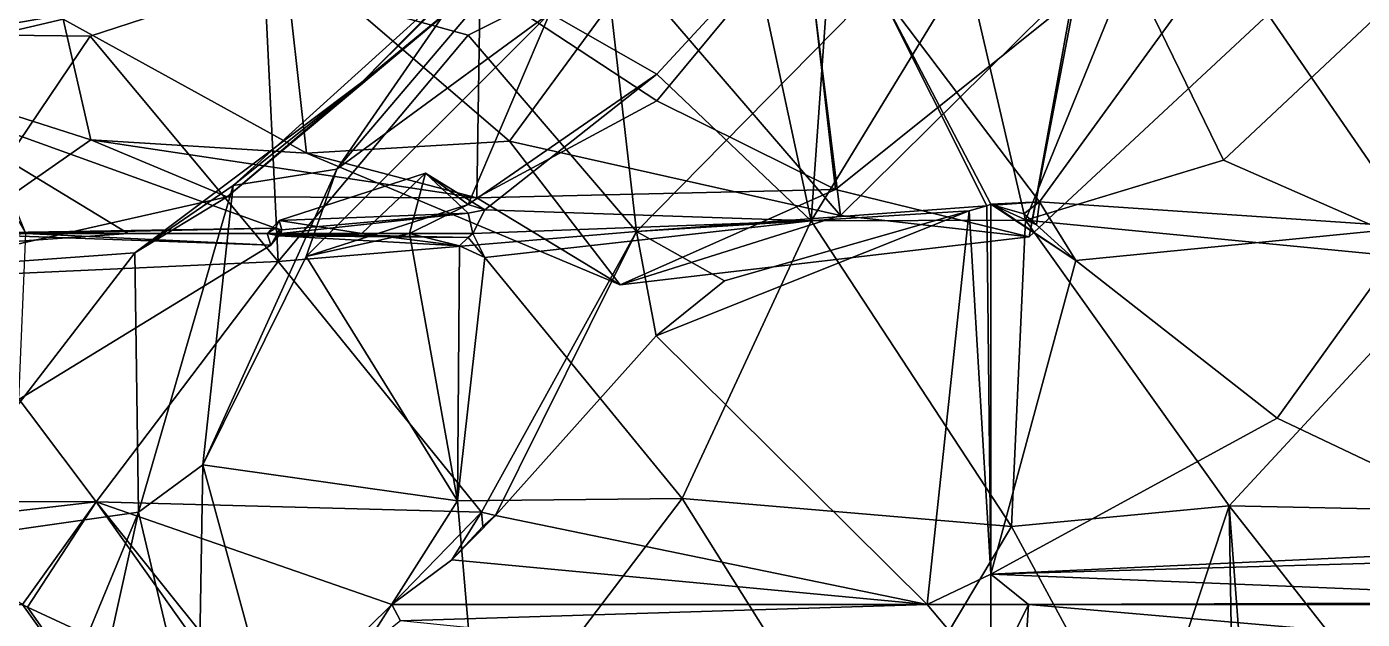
# Model space of a CAD drawing. Extents: x 290083 to 295691, y 4553739 to 4561622.
# Drawn here: x 291755.7 to 291844.8, y 4554070.4 to 4554109.8 of the extents above; entities that cross this region are included whole.
import ezdxf

# ---------------------------------------------------------------- set-up
doc = ezdxf.new("R2010")
doc.units = 0
doc.layers.add('Au_ppm_Pref_-_0_3', color=7, linetype='CONTINUOUS')

msp = doc.modelspace()

# ---------------------------------------------------------------- linework, layer by layer
at = {"layer": 'Au_ppm_Pref_-_0_3'}
for points in [[(291778.007, 4554106.121, 1847.13), (291785.895, 4554114.148, 1853.046), (291789.197, 4554117.263, 1847.13)], [(291789.197, 4554117.263, 1847.13), (291785.93, 4554112.664, 1841.451), (291778.007, 4554106.121, 1847.13)], [(291809.957, 4554097.263, 1823.649), (291807.433, 4554117.636, 1820.042), (291796.089, 4554113.397, 1821.109)], [(291825.615, 4554112.745, 1821.741), (291807.433, 4554117.636, 1820.042), (291809.957, 4554097.263, 1823.649)], [(291735.058, 4554116.257, 1829.519), (291744.636, 4554107.189, 1834.284), (291758.117, 4554110.361, 1829.191)], [(291797.715, 4554104.908, 1838.244), (291785.93, 4554112.664, 1841.451), (291807.586, 4554116.817, 1838.927)], [(291797.715, 4554104.908, 1838.244), (291807.586, 4554116.817, 1838.927), (291809.625, 4554098.996, 1834.497)], [(291807.586, 4554116.817, 1838.927), (291825.607, 4554111.822, 1836.278), (291809.625, 4554098.996, 1834.497)], [(291772.799, 4554115.162, 1824.063), (291758.117, 4554110.361, 1829.191), (291774.332, 4554101.431, 1830.244)], [(291774.332, 4554101.431, 1830.244), (291787.885, 4554102.213, 1824.116), (291772.799, 4554115.162, 1824.063)], [(291772.799, 4554115.162, 1824.063), (291787.885, 4554102.213, 1824.116), (291796.089, 4554113.397, 1821.109)], [(291812.407, 4554112.5, 1899.136), (291835.496, 4554115.028, 1898.985), (291823.23, 4554098.181, 1901.519)], [(291823.23, 4554098.181, 1901.519), (291835.496, 4554115.028, 1898.985), (291848.252, 4554096.481, 1900.685)], [(291862.527, 4554114.699, 1900.054), (291848.252, 4554096.481, 1900.685), (291835.496, 4554115.028, 1898.985)], [(291771.529, 4554113.015, 1893.79), (291750.537, 4554109.333, 1894.645), (291754.747, 4554113.885, 1891.143)], [(291776.363, 4554100.367, 1859.009), (291785.895, 4554114.148, 1853.046), (291769.458, 4554099.269, 1853.163)], [(291769.458, 4554099.269, 1853.163), (291785.895, 4554114.148, 1853.046), (291778.007, 4554106.121, 1847.13)], [(291785.116, 4554109.289, 1899.052), (291771.529, 4554113.015, 1893.79), (291794.329, 4554113.885, 1895.667)], [(291776.363, 4554100.367, 1859.009), (291787.864, 4554113.885, 1859.009), (291785.895, 4554114.148, 1853.046)], [(291776.363, 4554100.367, 1859.009), (291790.576, 4554110.753, 1863.769), (291787.864, 4554113.885, 1859.009)], [(291796.353, 4554096.201, 1901.002), (291785.116, 4554109.289, 1899.052), (291794.329, 4554113.885, 1895.667)], [(291787.885, 4554102.213, 1824.116), (291809.957, 4554097.263, 1823.649), (291796.089, 4554113.397, 1821.109)], [(291804.352, 4554113.885, 1867.759), (291790.576, 4554110.753, 1863.769), (291797.715, 4554106.692, 1868.489)], [(291796.353, 4554096.201, 1901.002), (291794.329, 4554113.885, 1895.667), (291812.407, 4554112.5, 1899.136)], [(291804.352, 4554113.885, 1867.759), (291797.715, 4554106.692, 1868.489), (291808.001, 4554096.916, 1871.616)], [(291804.352, 4554113.885, 1867.759), (291808.001, 4554096.916, 1871.616), (291809.208, 4554113.885, 1870.887)], [(291822.31, 4554096.948, 1877.579), (291818.372, 4554113.885, 1875.378), (291808.001, 4554096.916, 1871.616)], [(291808.001, 4554096.916, 1871.616), (291818.372, 4554113.885, 1875.378), (291809.208, 4554113.885, 1870.887)], [(291822.31, 4554096.948, 1877.579), (291829.217, 4554113.885, 1879.794), (291818.372, 4554113.885, 1875.378)], [(291822.31, 4554096.948, 1877.579), (291835.513, 4554100.947, 1881.139), (291829.217, 4554113.885, 1879.794)], [(291847.26, 4554111.976, 1883.357), (291829.217, 4554113.885, 1879.794), (291835.513, 4554100.947, 1881.139)], [(291750.537, 4554109.333, 1894.645), (291771.529, 4554113.015, 1893.79), (291759.918, 4554109.228, 1899.031)], [(291772.455, 4554094.204, 1899.298), (291759.918, 4554109.228, 1899.031), (291771.529, 4554113.015, 1893.79)], [(291769.043, 4554098.519, 1841.287), (291778.007, 4554106.121, 1847.13), (291785.93, 4554112.664, 1841.451)], [(291769.043, 4554098.519, 1841.287), (291785.93, 4554112.664, 1841.451), (291785.709, 4554098.449, 1835.417)], [(291772.455, 4554094.204, 1899.298), (291771.529, 4554113.015, 1893.79), (291785.116, 4554109.289, 1899.052)], [(291785.709, 4554098.449, 1835.417), (291785.93, 4554112.664, 1841.451), (291797.715, 4554104.908, 1838.244)], [(291819.713, 4554097.922, 1901.451), (291796.353, 4554096.201, 1901.002), (291812.407, 4554112.5, 1899.136)], [(291809.957, 4554097.263, 1823.649), (291822.549, 4554095.848, 1829.172), (291825.615, 4554112.745, 1821.741)], [(291820, 4554098.029, 1901.444), (291819.713, 4554097.922, 1901.451), (291812.407, 4554112.5, 1899.136)], [(291823.23, 4554098.181, 1901.519), (291820, 4554098.029, 1901.444), (291812.407, 4554112.5, 1899.136)], [(291825.615, 4554112.745, 1821.741), (291822.549, 4554095.848, 1829.172), (291838.844, 4554110.993, 1829.169)], [(291809.625, 4554098.996, 1834.497), (291825.607, 4554111.822, 1836.278), (291822.549, 4554095.848, 1829.172)], [(291825.607, 4554111.822, 1836.278), (291838.844, 4554110.993, 1829.169), (291822.549, 4554095.848, 1829.172)], [(291847.26, 4554111.976, 1883.357), (291835.513, 4554100.947, 1881.139), (291850.967, 4554094.182, 1877.513)], [(291785.116, 4554097.992, 1870.246), (291790.576, 4554110.753, 1863.769), (291774.327, 4554094.535, 1864.534)], [(291776.363, 4554100.367, 1859.009), (291774.327, 4554094.535, 1864.534), (291790.576, 4554110.753, 1863.769)], [(291785.116, 4554097.992, 1870.246), (291797.715, 4554106.692, 1868.489), (291790.576, 4554110.753, 1863.769)], [(291759.954, 4554102.308, 1835.872), (291758.117, 4554110.361, 1829.191), (291744.636, 4554107.189, 1834.284)], [(291774.332, 4554101.431, 1830.244), (291758.117, 4554110.361, 1829.191), (291759.954, 4554102.308, 1835.872)], [(291750.537, 4554109.333, 1894.645), (291759.918, 4554109.228, 1899.031), (291749.042, 4554093.141, 1898.796)], [(291772.455, 4554094.204, 1899.298), (291749.042, 4554093.141, 1898.796), (291759.918, 4554109.228, 1899.031)], [(291772.455, 4554094.204, 1899.298), (291785.116, 4554109.289, 1899.052), (291796.353, 4554096.201, 1901.002)], [(291744.636, 4554107.189, 1834.284), (291747.535, 4554093.667, 1840.569), (291759.954, 4554102.308, 1835.872)], [(291785.116, 4554097.992, 1870.246), (291786.227, 4554097.639, 1870.887), (291797.715, 4554106.692, 1868.489)], [(291786.227, 4554097.639, 1870.887), (291808.001, 4554096.916, 1871.616), (291797.715, 4554106.692, 1868.489)], [(291769.458, 4554099.269, 1853.163), (291778.007, 4554106.121, 1847.13), (291762.898, 4554094.778, 1846.729)], [(291778.007, 4554106.121, 1847.13), (291769.043, 4554098.519, 1841.287), (291762.898, 4554094.778, 1846.729)], [(291797.715, 4554104.908, 1838.244), (291809.625, 4554098.996, 1834.497), (291785.709, 4554098.449, 1835.417)], [(291772.271, 4554096.415, 1876.827), (291752.583, 4554103.513, 1876.827), (291750.25, 4554096.067, 1878.209)], [(291772.271, 4554096.415, 1876.827), (291755.621, 4554096.067, 1870.598), (291752.583, 4554103.513, 1876.827)], [(291759.954, 4554102.308, 1835.872), (291747.535, 4554093.667, 1840.569), (291769.043, 4554098.519, 1841.287)], [(291762.448, 4554096.067, 1864.948), (291748.253, 4554095.065, 1864.443), (291751.854, 4554102.482, 1864.948)], [(291755.621, 4554096.067, 1870.598), (291762.448, 4554096.067, 1864.948), (291751.854, 4554102.482, 1864.948)], [(291769.043, 4554098.519, 1841.287), (291785.709, 4554098.449, 1835.417), (291759.954, 4554102.308, 1835.872)], [(291759.954, 4554102.308, 1835.872), (291785.709, 4554098.449, 1835.417), (291774.332, 4554101.431, 1830.244)], [(291787.885, 4554102.213, 1824.116), (291774.332, 4554101.431, 1830.244), (291795.274, 4554092.644, 1828.862)], [(291787.885, 4554102.213, 1824.116), (291795.274, 4554092.644, 1828.862), (291809.957, 4554097.263, 1823.649)], [(291785.709, 4554098.449, 1835.417), (291795.274, 4554092.644, 1828.862), (291774.332, 4554101.431, 1830.244)], [(291822.31, 4554096.948, 1877.579), (291850.967, 4554094.182, 1877.513), (291835.513, 4554100.947, 1881.139)], [(291776.363, 4554100.367, 1859.009), (291767.427, 4554080.661, 1859.435), (291774.327, 4554094.535, 1864.534)], [(291776.363, 4554100.367, 1859.009), (291769.458, 4554099.269, 1853.163), (291767.427, 4554080.661, 1859.435)], [(291785.116, 4554097.432, 1871.342), (291782.269, 4554100.094, 1870.887), (291772.517, 4554096.937, 1876.537)], [(291778.032, 4554096.067, 1870.887), (291772.517, 4554096.937, 1876.537), (291782.269, 4554100.094, 1870.887)], [(291782.269, 4554100.094, 1870.887), (291781.206, 4554096.067, 1869.044), (291778.032, 4554096.067, 1870.887)], [(291782.269, 4554100.094, 1870.887), (291785.116, 4554097.992, 1870.246), (291781.206, 4554096.067, 1869.044)], [(291782.269, 4554100.094, 1870.887), (291785.116, 4554097.432, 1871.342), (291786.227, 4554097.639, 1870.887)], [(291786.227, 4554097.639, 1870.887), (291785.116, 4554097.992, 1870.246), (291782.269, 4554100.094, 1870.887)], [(291769.458, 4554099.269, 1853.163), (291762.898, 4554094.778, 1846.729), (291763.128, 4554077.488, 1852.578)], [(291767.427, 4554080.661, 1859.435), (291769.458, 4554099.269, 1853.163), (291763.128, 4554077.488, 1852.578)], [(291769.043, 4554098.519, 1841.287), (291747.535, 4554093.667, 1840.569), (291762.898, 4554094.778, 1846.729)], [(291785.709, 4554098.449, 1835.417), (291809.625, 4554098.996, 1834.497), (291795.274, 4554092.644, 1828.862)], [(291795.274, 4554092.644, 1828.862), (291809.625, 4554098.996, 1834.497), (291822.549, 4554095.848, 1829.172)], [(291823.23, 4554098.181, 1901.519), (291820.171, 4554097.956, 1901.46), (291820, 4554098.029, 1901.444)], [(291823.23, 4554098.181, 1901.519), (291822.182, 4554097.386, 1901.717), (291820.171, 4554097.956, 1901.46)], [(291823.23, 4554098.181, 1901.519), (291823.043, 4554096.656, 1901.709), (291822.182, 4554097.386, 1901.717)], [(291823.23, 4554098.181, 1901.519), (291825.659, 4554094.278, 1901.648), (291823.043, 4554096.656, 1901.709)], [(291848.252, 4554096.481, 1900.685), (291825.659, 4554094.278, 1901.648), (291823.23, 4554098.181, 1901.519)], [(291785.116, 4554097.432, 1871.342), (291772.517, 4554096.937, 1876.537), (291772.698, 4554096.323, 1876.827)], [(291785.116, 4554097.432, 1871.342), (291772.698, 4554096.323, 1876.827), (291772.631, 4554096.067, 1876.827)], [(291785.116, 4554097.432, 1871.342), (291772.631, 4554096.067, 1876.827), (291785.436, 4554096.067, 1871.038)], [(291785.116, 4554097.992, 1870.246), (291774.327, 4554094.535, 1864.534), (291781.206, 4554096.067, 1869.044)], [(291786.227, 4554097.639, 1870.887), (291785.116, 4554097.432, 1871.342), (291785.436, 4554096.067, 1871.038)], [(291786.227, 4554097.639, 1870.887), (291785.436, 4554096.067, 1871.038), (291808.001, 4554096.916, 1871.616)], [(291796.353, 4554096.201, 1901.002), (291819.713, 4554097.922, 1901.451), (291818.556, 4554097.59, 1901.504)], [(291796.353, 4554096.201, 1901.002), (291818.556, 4554097.59, 1901.504), (291802.233, 4554092.91, 1902.249)], [(291797.673, 4554089.256, 1901.889), (291802.233, 4554092.91, 1902.249), (291818.556, 4554097.59, 1901.504)], [(291797.673, 4554089.256, 1901.889), (291818.556, 4554097.59, 1901.504), (291815.733, 4554071.337, 1895.47)], [(291815.733, 4554071.337, 1895.47), (291818.556, 4554097.59, 1901.504), (291820, 4554073.365, 1895.47)], [(291818.556, 4554097.59, 1901.504), (291819.713, 4554097.922, 1901.451), (291820, 4554073.365, 1895.47)], [(291819.713, 4554097.922, 1901.451), (291820, 4554098.029, 1901.444), (291820, 4554073.365, 1895.47)], [(291820, 4554098.029, 1901.444), (291820.171, 4554097.956, 1901.46), (291825.659, 4554094.278, 1901.648)], [(291820, 4554073.365, 1895.47), (291820, 4554098.029, 1901.444), (291825.659, 4554094.278, 1901.648)], [(291820.171, 4554097.956, 1901.46), (291822.182, 4554097.386, 1901.717), (291823.043, 4554096.656, 1901.709)], [(291825.659, 4554094.278, 1901.648), (291820.171, 4554097.956, 1901.46), (291823.043, 4554096.656, 1901.709)], [(291772.271, 4554096.415, 1876.827), (291750.25, 4554096.067, 1878.209), (291772.412, 4554096.067, 1876.876)], [(291772.271, 4554096.415, 1876.827), (291771.707, 4554096.067, 1876.445), (291755.621, 4554096.067, 1870.598)], [(291778.032, 4554096.067, 1870.887), (291771.707, 4554096.067, 1876.445), (291772.517, 4554096.937, 1876.537)], [(291772.271, 4554096.415, 1876.827), (291772.517, 4554096.937, 1876.537), (291771.707, 4554096.067, 1876.445)], [(291772.698, 4554096.323, 1876.827), (291772.517, 4554096.937, 1876.537), (291772.271, 4554096.415, 1876.827)], [(291772.698, 4554096.323, 1876.827), (291772.271, 4554096.415, 1876.827), (291772.517, 4554096.345, 1876.919)], [(291772.271, 4554096.415, 1876.827), (291772.412, 4554096.067, 1876.876), (291772.517, 4554096.345, 1876.919)], [(291785.436, 4554096.067, 1871.038), (291786.241, 4554094.476, 1870.887), (291808.001, 4554096.916, 1871.616)], [(291786.241, 4554094.476, 1870.887), (291799.396, 4554078.405, 1868.562), (291808.001, 4554096.916, 1871.616)], [(291809.957, 4554097.263, 1823.649), (291795.274, 4554092.644, 1828.862), (291822.549, 4554095.848, 1829.172)], [(291821.375, 4554076.552, 1871.033), (291808.001, 4554096.916, 1871.616), (291799.396, 4554078.405, 1868.562)], [(291822.31, 4554096.948, 1877.579), (291808.001, 4554096.916, 1871.616), (291821.375, 4554076.552, 1871.033)], [(291822.31, 4554096.948, 1877.579), (291821.375, 4554076.552, 1871.033), (291835.884, 4554077.914, 1877.137)], [(291822.31, 4554096.948, 1877.579), (291835.884, 4554077.914, 1877.137), (291850.967, 4554094.182, 1877.513)], [(291848.252, 4554096.481, 1900.685), (291839.091, 4554083.76, 1901.74), (291825.659, 4554094.278, 1901.648)], [(291839.091, 4554083.76, 1901.74), (291848.252, 4554096.481, 1900.685), (291857.356, 4554075.09, 1903.23)], [(291755.621, 4554096.067, 1870.598), (291748.253, 4554095.065, 1864.443), (291762.448, 4554096.067, 1864.948)], [(291771.97, 4554095.294, 1876.827), (291772.412, 4554096.067, 1876.876), (291750.25, 4554096.067, 1878.209)], [(291771.97, 4554095.294, 1876.827), (291750.25, 4554096.067, 1878.209), (291755.143, 4554085.002, 1876.827)], [(291771.97, 4554095.294, 1876.827), (291755.143, 4554085.002, 1876.827), (291755.621, 4554096.067, 1870.598)], [(291771.97, 4554095.294, 1876.827), (291755.621, 4554096.067, 1870.598), (291771.707, 4554096.067, 1876.445)], [(291778.032, 4554096.067, 1870.887), (291772.517, 4554095.919, 1876.777), (291771.707, 4554096.067, 1876.445)], [(291771.97, 4554095.294, 1876.827), (291771.707, 4554096.067, 1876.445), (291772.517, 4554095.919, 1876.777)], [(291771.97, 4554095.294, 1876.827), (291772.517, 4554095.914, 1876.878), (291772.412, 4554096.067, 1876.876)], [(291771.97, 4554095.294, 1876.827), (291772.549, 4554096.022, 1876.827), (291772.517, 4554095.914, 1876.878)], [(291771.97, 4554095.294, 1876.827), (291772.517, 4554095.919, 1876.777), (291772.549, 4554096.022, 1876.827)], [(291772.571, 4554096.067, 1876.852), (291772.517, 4554096.345, 1876.919), (291772.412, 4554096.067, 1876.876)], [(291772.517, 4554095.914, 1876.878), (291772.571, 4554096.067, 1876.852), (291772.412, 4554096.067, 1876.876)], [(291772.455, 4554094.204, 1899.298), (291796.353, 4554096.201, 1901.002), (291786.006, 4554077.496, 1899.97)], [(291772.698, 4554096.323, 1876.827), (291772.517, 4554096.345, 1876.919), (291772.571, 4554096.067, 1876.852)], [(291778.032, 4554096.067, 1870.887), (291784.54, 4554095.253, 1870.887), (291772.517, 4554095.919, 1876.777)], [(291772.549, 4554096.022, 1876.827), (291772.571, 4554096.067, 1876.852), (291772.517, 4554095.914, 1876.878)], [(291785.116, 4554095.81, 1870.973), (291772.549, 4554096.022, 1876.827), (291772.517, 4554095.919, 1876.777)], [(291785.116, 4554095.81, 1870.973), (291772.517, 4554095.919, 1876.777), (291784.54, 4554095.253, 1870.887)], [(291785.116, 4554095.81, 1870.973), (291772.631, 4554096.067, 1876.827), (291772.549, 4554096.022, 1876.827)], [(291772.631, 4554096.067, 1876.827), (291772.571, 4554096.067, 1876.852), (291772.549, 4554096.022, 1876.827)], [(291772.631, 4554096.067, 1876.827), (291772.698, 4554096.323, 1876.827), (291772.571, 4554096.067, 1876.852)], [(291785.116, 4554095.81, 1870.973), (291785.436, 4554096.067, 1871.038), (291772.631, 4554096.067, 1876.827)], [(291781.206, 4554096.067, 1869.044), (291774.327, 4554094.535, 1864.534), (291784.405, 4554078.249, 1866.501)], [(291778.032, 4554096.067, 1870.887), (291781.206, 4554096.067, 1869.044), (291784.54, 4554095.253, 1870.887)], [(291781.206, 4554096.067, 1869.044), (291784.405, 4554078.249, 1866.501), (291784.54, 4554095.253, 1870.887)], [(291786.241, 4554094.476, 1870.887), (291785.116, 4554095.81, 1870.973), (291784.54, 4554095.253, 1870.887)], [(291786.241, 4554094.476, 1870.887), (291785.436, 4554096.067, 1871.038), (291785.116, 4554095.81, 1870.973)], [(291786.006, 4554077.496, 1899.97), (291796.353, 4554096.201, 1901.002), (291786.956, 4554077.277, 1900.221)], [(291786.956, 4554077.277, 1900.221), (291796.353, 4554096.201, 1901.002), (291797.673, 4554089.256, 1901.889)], [(291796.353, 4554096.201, 1901.002), (291802.233, 4554092.91, 1902.249), (291797.673, 4554089.256, 1901.889)], [(291747.877, 4554075.332, 1846.435), (291762.898, 4554094.778, 1846.729), (291747.535, 4554093.667, 1840.569)], [(291763.128, 4554077.488, 1852.578), (291762.898, 4554094.778, 1846.729), (291747.877, 4554075.332, 1846.435)], [(291786.241, 4554094.476, 1870.887), (291784.54, 4554095.253, 1870.887), (291784.405, 4554078.249, 1866.501)], [(291772.455, 4554094.204, 1899.298), (291760.305, 4554078.189, 1898.338), (291749.042, 4554093.141, 1898.796)], [(291772.455, 4554094.204, 1899.298), (291786.006, 4554077.496, 1899.97), (291760.305, 4554078.189, 1898.338)], [(291784.405, 4554078.249, 1866.501), (291774.327, 4554094.535, 1864.534), (291767.427, 4554080.661, 1859.435)], [(291786.241, 4554094.476, 1870.887), (291784.405, 4554078.249, 1866.501), (291799.396, 4554078.405, 1868.562)], [(291820, 4554073.365, 1895.47), (291825.659, 4554094.278, 1901.648), (291839.091, 4554083.76, 1901.74)], [(291850.967, 4554094.182, 1877.513), (291835.884, 4554077.914, 1877.137), (291861.46, 4554077.389, 1875.702)], [(291749.042, 4554093.141, 1898.796), (291760.305, 4554078.189, 1898.338), (291743.581, 4554078.239, 1898.177)], [(291786.956, 4554077.277, 1900.221), (291797.673, 4554089.256, 1901.889), (291815.733, 4554071.337, 1895.47)], [(291820, 4554073.365, 1895.47), (291839.091, 4554083.76, 1901.74), (291857.356, 4554075.09, 1903.23)], [(291767.427, 4554080.661, 1859.435), (291763.128, 4554077.488, 1852.578), (291767.092, 4554060.871, 1858.267)], [(291772.983, 4554060.293, 1865.111), (291767.427, 4554080.661, 1859.435), (291767.092, 4554060.871, 1858.267)], [(291784.405, 4554078.249, 1866.501), (291767.427, 4554080.661, 1859.435), (291772.983, 4554060.293, 1865.111)], [(291743.581, 4554078.239, 1898.177), (291760.305, 4554078.189, 1898.338), (291746.401, 4554076.59, 1898.25)], [(291746.401, 4554076.59, 1898.25), (291760.305, 4554078.189, 1898.338), (291755.39, 4554071.337, 1898.482)], [(291755.39, 4554071.337, 1898.482), (291760.305, 4554078.189, 1898.338), (291755.73, 4554071.165, 1898.49)], [(291755.73, 4554071.165, 1898.49), (291760.305, 4554078.189, 1898.338), (291770, 4554064.557, 1898.989)], [(291770, 4554064.557, 1898.989), (291760.305, 4554078.189, 1898.338), (291772.066, 4554063.512, 1899.064)], [(291780.022, 4554071.337, 1899.581), (291760.305, 4554078.189, 1898.338), (291786.006, 4554077.496, 1899.97)], [(291772.066, 4554063.512, 1899.064), (291760.305, 4554078.189, 1898.338), (291780.022, 4554071.337, 1899.581)], [(291785.931, 4554060.697, 1871.023), (291784.405, 4554078.249, 1866.501), (291772.983, 4554060.293, 1865.111)], [(291785.931, 4554060.697, 1871.023), (291799.396, 4554078.405, 1868.562), (291784.405, 4554078.249, 1866.501)], [(291785.931, 4554060.697, 1871.023), (291811.22, 4554059.602, 1870.325), (291799.396, 4554078.405, 1868.562)], [(291821.375, 4554076.552, 1871.033), (291799.396, 4554078.405, 1868.562), (291811.22, 4554059.602, 1870.325)], [(291835.884, 4554077.914, 1877.137), (291821.375, 4554076.552, 1871.033), (291830.087, 4554060.431, 1873.445)], [(291836.185, 4554060.431, 1876.827), (291835.884, 4554077.914, 1877.137), (291830.087, 4554060.431, 1873.445)], [(291837.527, 4554056.301, 1880.44), (291850.592, 4554059.22, 1878.192), (291835.884, 4554077.914, 1877.137)], [(291836.185, 4554060.431, 1876.827), (291837.527, 4554056.301, 1880.44), (291835.884, 4554077.914, 1877.137)], [(291850.592, 4554059.22, 1878.192), (291861.46, 4554077.389, 1875.702), (291835.884, 4554077.914, 1877.137)], [(291763.128, 4554077.488, 1852.578), (291747.877, 4554075.332, 1846.435), (291756.064, 4554060.431, 1848.947)], [(291759.349, 4554060.431, 1853.069), (291763.128, 4554077.488, 1852.578), (291756.064, 4554060.431, 1848.947)], [(291767.092, 4554060.871, 1858.267), (291763.128, 4554077.488, 1852.578), (291759.349, 4554060.431, 1853.069)], [(291780.022, 4554071.337, 1899.581), (291786.006, 4554077.496, 1899.97), (291784.036, 4554074.316, 1899.84)], [(291786.006, 4554077.496, 1899.97), (291786.099, 4554076.539, 1900.141), (291784.036, 4554074.316, 1899.84)], [(291784.036, 4554074.316, 1899.84), (291786.099, 4554076.539, 1900.141), (291786.956, 4554077.277, 1900.221)], [(291784.036, 4554074.316, 1899.84), (291786.956, 4554077.277, 1900.221), (291815.733, 4554071.337, 1895.47)], [(291786.006, 4554077.496, 1899.97), (291786.956, 4554077.277, 1900.221), (291786.099, 4554076.539, 1900.141)], [(291811.22, 4554059.602, 1870.325), (291830.087, 4554060.431, 1873.445), (291821.375, 4554076.552, 1871.033)], [(291737.494, 4554060.431, 1848.438), (291756.064, 4554060.431, 1848.947), (291747.877, 4554075.332, 1846.435)], [(291820, 4554073.365, 1895.47), (291857.356, 4554075.09, 1903.23), (291858.921, 4554074.489, 1903.392)], [(291780.022, 4554071.337, 1899.581), (291784.036, 4554074.316, 1899.84), (291815.733, 4554071.337, 1895.47)], [(291865.893, 4554071.504, 1904.039), (291820, 4554073.365, 1895.47), (291858.921, 4554074.489, 1903.392)], [(291820, 4554071.337, 1894.979), (291815.733, 4554071.337, 1895.47), (291820, 4554073.365, 1895.47)], [(291865.893, 4554071.504, 1904.039), (291822.499, 4554071.337, 1895.47), (291820, 4554073.365, 1895.47)], [(291820, 4554071.337, 1894.979), (291820, 4554073.365, 1895.47), (291822.499, 4554071.337, 1895.47)], [(291822.499, 4554071.337, 1895.47), (291865.893, 4554071.504, 1904.039), (291866.282, 4554071.337, 1904.075)], [(291735.859, 4554071.337, 1895.47), (291770, 4554031.652, 1890.52), (291733.917, 4554069.828, 1894.782)], [(291770, 4554050.886, 1895.47), (291735.859, 4554071.337, 1895.47), (291755.39, 4554071.337, 1898.482)], [(291735.859, 4554071.337, 1895.47), (291770, 4554050.886, 1895.47), (291770, 4554031.652, 1890.52)], [(291770, 4554050.886, 1895.47), (291755.39, 4554071.337, 1898.482), (291755.73, 4554071.165, 1898.49)], [(291770, 4554064.557, 1898.989), (291770, 4554050.886, 1895.47), (291755.73, 4554071.165, 1898.49)], [(291772.066, 4554063.512, 1899.064), (291780.022, 4554071.337, 1899.581), (291780.614, 4554070.267, 1899.617)], [(291815.733, 4554071.337, 1895.47), (291780.614, 4554070.267, 1899.617), (291780.022, 4554071.337, 1899.581)], [(291820, 4554066.296, 1895.47), (291780.614, 4554070.267, 1899.617), (291815.733, 4554071.337, 1895.47)], [(291820, 4554071.337, 1894.979), (291820, 4554066.296, 1895.47), (291815.733, 4554071.337, 1895.47)], [(291820, 4554031.652, 1898.845), (291822.499, 4554071.337, 1895.47), (291865.342, 4554067.641, 1904.25)], [(291820, 4554071.337, 1894.979), (291822.499, 4554071.337, 1895.47), (291820, 4554066.296, 1895.47)], [(291820, 4554031.652, 1898.845), (291820, 4554066.296, 1895.47), (291822.499, 4554071.337, 1895.47)], [(291865.342, 4554067.641, 1904.25), (291822.499, 4554071.337, 1895.47), (291866.282, 4554071.337, 1904.075)]]:
    msp.add_3dface(points, dxfattribs=at)

doc.saveas('drawing.dxf')
